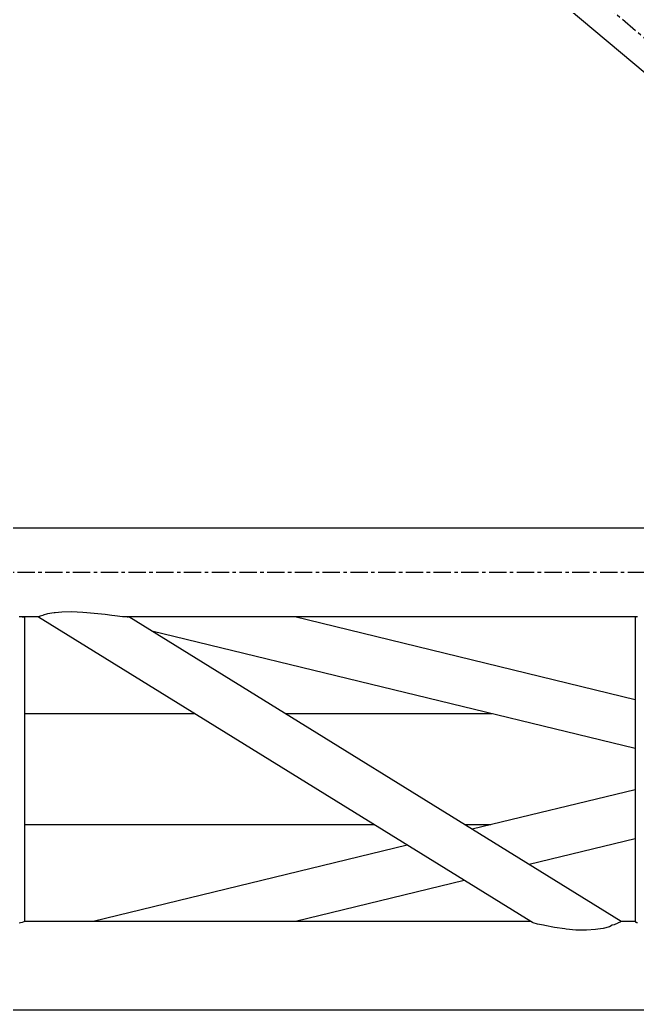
# Model space of a CAD drawing. Header units: millimetres. Extents: x 5143 to 30813, y 232 to 21408.
# Drawn here: x 11261.6 to 11544.3, y 7430 to 7883.3 of the extents above; entities that cross this region are included whole.
import ezdxf

# ---------------------------------------------------------------- set-up
doc = ezdxf.new("R2010")
doc.units = ezdxf.units.MM
doc.header["$LTSCALE"] = 0.25
doc.linetypes.add('CENTER', pattern=[50.8, 31.75, -6.35, 6.35, -6.35])
doc.linetypes.add('XKITLINE00', pattern=[0])

msp = doc.modelspace()

# ---------------------------------------------------------------- linework, layer by layer
at = {"color": 8, "linetype": 'CENTER'}
for p, q in [((10096.38, 9090.27), (11840, 7630.27)), ((11840, 7630.27), (10454.1, 7630.27))]:
    msp.add_line(p, q, dxfattribs=at)
at = {"color": 8, "linetype": 'XKITLINE00'}
for p, q in [((11763.8, 7678.19), (10968.19, 8344.39)), ((11718.97, 7650.57), (10454.1, 7650.57)), ((11280.89, 7612.24), (11277.73, 7611.87)), ((11285.33, 7612.33), (11280.89, 7612.24)), ((11290.4, 7612.07), (11285.33, 7612.33)), ((11292.27, 7611.87), (11290.4, 7612.07)), ((11261.87, 7609.97), (11261.37, 7610.08)), ((11270.23, 7609.97), (11261.86, 7609.97)), ((11262.63, 7609.96), (11261.87, 7609.97)), ((11263.44, 7609.95), (11262.63, 7609.96)), ((11263.24, 7609.97), (11263.22, 7609.95)), ((11263.6, 7609.93), (11263.44, 7609.95)), ((11263.64, 7609.97), (11263.6, 7609.93)), ((11263.72, 7609.97), (11263.72, 7470.61)), ((11270.25, 7609.97), (11270.14, 7609.94)), ((11495.54, 7470.51), (11270.14, 7609.94)), ((11270.5, 7609.97), (11270.25, 7609.97)), ((11270.87, 7610.31), (11270.5, 7609.97)), ((11272.16, 7610.62), (11270.87, 7610.31)), ((11272.3, 7610.75), (11272.16, 7610.62)), ((11274.29, 7611.38), (11272.3, 7610.75)), ((11277.28, 7611.84), (11274.29, 7611.38)), ((11277.73, 7611.87), (11277.28, 7611.84)), ((11295.62, 7611.63), (11292.27, 7611.87)), ((11300.65, 7611.08), (11295.62, 7611.63)), ((11303.69, 7610.62), (11300.65, 7611.08)), ((11305.14, 7610.5), (11303.69, 7610.62)), ((11308.6, 7610.09), (11305.14, 7610.5)), ((11309.31, 7609.97), (11308.6, 7610.09)), ((11544.18, 7609.97), (11309.29, 7609.97)), ((11310.72, 7609.95), (11309.31, 7609.97)), ((11311.42, 7609.94), (11310.72, 7609.95)), ((11311.44, 7609.97), (11311.42, 7609.94)), ((11536.88, 7470.61), (11311.58, 7609.97)), ((11543.31, 7572.11), (11387.6, 7609.97)), ((11543.59, 7609.96), (11543.31, 7609.94)), ((11543.31, 7609.94), (11543.31, 7470.48)), ((11543.47, 7609.97), (11543.45, 7609.95)), ((11544.17, 7609.97), (11543.59, 7609.96)), ((11544.4, 7610.05), (11544.17, 7609.97)), ((11543.31, 7549.7), (11322.05, 7603.5)), ((11341.71, 7565.67), (11263.72, 7565.67)), ((11477.68, 7565.67), (11383.2, 7565.67)), ((11543.31, 7530.91), (11468.72, 7512.77)), ((11423.83, 7514.87), (11263.72, 7514.87)), ((11477.35, 7514.87), (11465.32, 7514.87)), ((11543.31, 7508.37), (11494.87, 7496.6)), ((11438.93, 7505.53), (11295.16, 7470.57)), ((11465.09, 7489.35), (11387.85, 7470.57)), ((11261.87, 7470.03), (11261.37, 7469.84)), ((11262.63, 7470.17), (11261.87, 7470.03)), ((11263.44, 7470.45), (11262.63, 7470.17)), ((11263.6, 7470.61), (11263.44, 7470.45)), ((11495.45, 7470.57), (11263.56, 7470.57)), ((11263.72, 7470.61), (11263.58, 7470.6)), ((11263.72, 7470.61), (11263.6, 7470.61)), ((11496.33, 7470.12), (11495.54, 7470.51)), ((11496.73, 7470.03), (11496.33, 7470.12)), ((11498.61, 7469.43), (11496.73, 7470.03)), ((11501.35, 7468.85), (11498.61, 7469.43)), ((11501.97, 7468.68), (11501.35, 7468.85)), ((11506.42, 7467.79), (11501.97, 7468.68)), ((11511.19, 7467.15), (11506.42, 7467.79)), ((11511.78, 7467.11), (11511.19, 7467.15)), ((11516.26, 7466.64), (11511.78, 7467.11)), ((11526.3, 7467.11), (11525.15, 7466.86)), ((11528.72, 7467.44), (11526.3, 7467.11)), ((11531.62, 7468.21), (11528.72, 7467.44)), ((11532.89, 7468.85), (11531.62, 7468.21)), ((11533.77, 7469.07), (11532.89, 7468.85)), ((11535.38, 7469.81), (11533.77, 7469.07)), ((11535.54, 7470.03), (11535.38, 7469.81)), ((11536.46, 7470.31), (11535.54, 7470.03)), ((11536.65, 7470.61), (11536.46, 7470.31)), ((11543.31, 7470.57), (11536.62, 7470.57)), ((11536.88, 7470.61), (11536.65, 7470.61)), ((11536.88, 7470.61), (11536.78, 7470.58)), ((11543.31, 7470.48), (11543.59, 7470.2)), ((11544.17, 7470.03), (11543.59, 7470.2)), ((11544.4, 7469.89), (11544.17, 7470.03)), ((11521.01, 7466.54), (11516.26, 7466.64)), ((11525.15, 7466.86), (11521.01, 7466.54)), ((11718.96, 7429.97), (10454.1, 7429.97))]:
    msp.add_line(p, q, dxfattribs=at)

doc.saveas('drawing.dxf')
